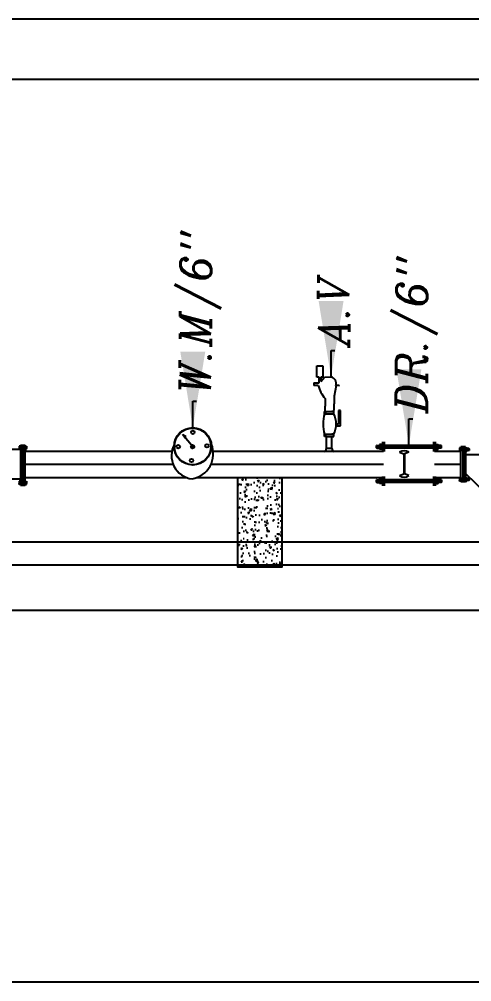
# Model space of a CAD drawing. Extents: x 152000 to 152174, y 158796 to 159332.
# Drawn here: x 152080.37 to 152083.35, y 159137.88 to 159144.21 of the extents above; entities that cross this region are included whole.
import ezdxf

# ---------------------------------------------------------------- set-up
doc = ezdxf.new("R2010")
doc.units = 0
doc.header["$LTSCALE"] = 3
doc.header["$MEASUREMENT"] = 0
doc.linetypes.add('AUSGEZOGEN', pattern=[0])
doc.layers.get('0').update_dxf_attribs({"linetype": 'CONTINUOUS'})
for name, color, linetype in [('EBENE0', 7, 'AUSGEZOGEN'), ('MECH', 6, 'CONTINUOUS'), ('NUMBERS', 6, 'CONTINUOUS'), ('TEXTS', 1, 'CONTINUOUS')]:
    doc.layers.add(name, color=color, linetype=linetype)
doc.styles.add('italic', font='italicc.shx', dxfattribs={"height": 0.4})
doc.dimstyles.get("Standard").update_dxf_attribs({"dimtxt": 0.7, "dimasz": 0.5, "dimexe": 4.572, "dimexo": 1.5875, "dimgap": 0.01, "dimtad": 1, "dimzin": 0, "dimdsep": 46, "dimtxsty": 'Standard', "dimcen": 2.286, "dimse1": 1, "dimse2": 1, "dimsd1": 1, "dimsd2": 1, "dimadec": 0, "dimazin": 0, "dimtfac": 1, "dimtdec": 4, "dimtofl": 0, "dimtmove": 0, "dimatfit": 3, "dimfxl": 1, "dimtolj": 1, "dimtzin": 0, "dimarcsym": 0})

msp = doc.modelspace()

# ---------------------------------------------------------------- hatches: boundary and pattern name
h = msp.add_hatch()
h.set_pattern_fill('AR-CONC', color=256, scale=0.014554, style=0)
h.set_pattern_definition([(50, (152143.9264, 158421.52011), (0.104393043, -0.009133208), [0.010915813, -0.120073946]), (355, (152143.9264, 158421.52011), (-0.020194449, 0.109477185), [0.00873265, -0.096059157]), (100.4514, (152143.9351, 158421.51935), (0.084198672, 0.100343911), [0.009277014, -0.102047152]), (46.1842, (152143.9264, 158421.54922), (0.15533072, -0.024090329), [0.01637372, -0.18011092]), (96.6356, (152143.93934, 158421.54721), (0.136034715, 0.141777184), [0.01391552, -0.153070704]), (351.1842, (152143.9264, 158421.54922), (0.136034604, 0.14177729), [0.013098976, -0.144088736]), (21, (152143.94095, 158421.54194), (0.086876346, -0.058598835), [0.010915813, -0.120073946]), (326, (152143.94095, 158421.54194), (0.03541313, 0.105541367), [0.00873265, -0.096059157]), (71.4514, (152143.94819, 158421.53705), (0.122289511, 0.046942436), [0.009277014, -0.102047152]), (37.5, (152143.9264, 158421.520106), (0.0017697961, 0.0484507621), [0, -0.0948948037, 0, -0.097514599, 0, -0.0964230176]), (7.5, (152143.9264, 158421.520106), (0.0382882394, 0.057404328), [0, -0.055597876, 0, -0.092711641, 0, -0.036749905]), (327.5, (152143.893943, 158421.520106), (0.0776947474, -0.0032827303), [0, -0.0363860444, 0, -0.1135244584, 0, -0.1506382237]), (317.5, (152143.87939, 158421.520106), (0.084879351, 0.014569697), [0, -0.047301858, 0, -0.075391884, 0, -0.1069749704])])
h.paths.add_polyline_path([(152082.10398, 159141.19426), (152081.81289, 159141.19426), (152081.81289, 159140.60555), (152082.10398, 159140.60555)])

# ---------------------------------------------------------------- linework, layer by layer
msp.add_lwpolyline([(152082.10398, 159141.19426), (152082.10398, 159140.60555), (152081.81289, 159140.60555), (152081.81289, 159141.19426)])
at = {"color": 7}
for centre in [(152081.51725, 159141.49358), (152081.42099, 159141.39906), (152081.51551, 159141.39906), (152081.61003, 159141.40434), (152081.50854, 159141.3081)]:
    msp.add_circle(centre, 0.01164, dxfattribs=at)
at = {"layer": 'EBENE0', "color": 8, "linetype": 'AUSGEZOGEN'}
for p, q in [((152079.2387, 159143.8178), (152086.87628, 159143.8178)), ((152086.17343, 159140.76955), (152072.07343, 159140.76955)), ((152086.17343, 159140.61955), (152072.07343, 159140.61955)), ((152086.17343, 159140.31955), (152072.07343, 159140.31955))]:
    msp.add_line(p, q, dxfattribs=at)
at = {"layer": 'MECH'}
for p, q in [((152082.33412, 159141.85519), (152082.33412, 159141.92994)), ((152082.33412, 159141.92994), (152082.37346, 159141.92994)), ((152082.37346, 159141.92994), (152082.37346, 159141.85519)), ((152082.31302, 159141.81973), (152082.34851, 159141.81973)), ((152082.34851, 159141.85519), (152082.33412, 159141.85519)), ((152082.34851, 159141.81973), (152082.34851, 159141.85519)), ((152082.36002, 159141.8274), (152082.38401, 159141.85519)), ((152082.36002, 159141.85519), (152082.36002, 159141.8274)), ((152082.37346, 159141.85519), (152082.36002, 159141.85519)), ((152082.38401, 159141.85519), (152082.42739, 159141.85747)), ((152082.46001, 159141.80189), (152082.44823, 159141.73084)), ((152082.48016, 159141.80189), (152082.46001, 159141.80189)), ((152082.48016, 159141.79614), (152082.48016, 159141.80189)), ((152082.34321, 159141.80139), (152082.31302, 159141.80139)), ((152082.38769, 159141.71561), (152082.38769, 159141.66456)), ((152082.44823, 159141.73084), (152082.44823, 159141.67978)), ((152082.38395, 159141.61554), (152082.38395, 159141.63085)), ((152082.38395, 159141.63085), (152082.44539, 159141.63085)), ((152082.39669, 159141.61554), (152082.38395, 159141.61554)), ((152082.38395, 159141.61554), (152082.44539, 159141.61554)), ((152082.38769, 159141.63085), (152082.38769, 159141.66456)), ((152082.44539, 159141.63085), (152082.43266, 159141.63085)), ((152082.43266, 159141.61554), (152082.44539, 159141.61554)), ((152082.44539, 159141.61554), (152082.44539, 159141.63085)), ((152082.47668, 159141.63638), (152082.47668, 159141.54614)), ((152082.48878, 159141.63638), (152082.47668, 159141.63638)), ((152082.48878, 159141.53656), (152082.48878, 159141.63638)), ((152082.4613, 159141.53656), (152082.48878, 159141.53656)), ((152082.47668, 159141.54614), (152082.46154, 159141.54614)), ((152082.38395, 159141.46535), (152082.38395, 159141.48066)), ((152082.38395, 159141.48066), (152082.44539, 159141.48066)), ((152082.39669, 159141.46535), (152082.38395, 159141.46535)), ((152082.39669, 159141.38591), (152082.39669, 159141.46535)), ((152082.39669, 159141.46535), (152082.43266, 159141.46535)), ((152082.44539, 159141.48066), (152082.43266, 159141.48066)), ((152082.43266, 159141.38591), (152082.43266, 159141.46535)), ((152082.43266, 159141.46535), (152082.44539, 159141.46535)), ((152082.44539, 159141.46535), (152082.44539, 159141.48066)), ((152080.383, 159141.37908), (152080.32055, 159141.37908)), ((152080.38256, 159141.40264), (152080.37401, 159141.40264)), ((152080.37401, 159141.40264), (152080.37401, 159141.39815)), ((152080.37401, 159141.39815), (152080.37401, 159141.38584)), ((152080.37401, 159141.39684), (152080.38256, 159141.39684)), ((152080.37401, 159141.38716), (152080.38256, 159141.38716)), ((152080.37401, 159141.38135), (152080.37401, 159141.38584)), ((152080.38256, 159141.38135), (152080.37401, 159141.38135)), ((152080.38256, 159141.39815), (152080.41259, 159141.39815)), ((152080.38256, 159141.38584), (152080.41259, 159141.38584)), ((152080.383, 159141.38724), (152080.383, 159141.40962)), ((152080.383, 159141.40962), (152080.39755, 159141.40962)), ((152080.383, 159141.38724), (152080.383, 159141.16871)), ((152080.383, 159141.37304), (152080.383, 159141.18291)), ((152080.39755, 159141.40962), (152080.4121, 159141.40962)), ((152080.39755, 159141.38724), (152080.39755, 159141.40962)), ((152080.39755, 159141.14632), (152080.39755, 159141.40962)), ((152080.39755, 159141.38724), (152080.39755, 159141.16871)), ((152080.4121, 159141.14632), (152080.4121, 159141.40962)), ((152080.41259, 159141.40264), (152080.42115, 159141.40264)), ((152080.42115, 159141.39684), (152080.41259, 159141.39684)), ((152080.42115, 159141.38716), (152080.41259, 159141.38716)), ((152080.41259, 159141.38135), (152080.42115, 159141.38135)), ((152080.42115, 159141.40264), (152080.42115, 159141.39815)), ((152080.42115, 159141.39815), (152080.42115, 159141.38584)), ((152080.42115, 159141.38135), (152080.42115, 159141.38584)), ((152082.43266, 159141.38591), (152082.39669, 159141.38591)), ((152083.15888, 159141.3984), (152082.71957, 159141.3984)), ((152082.7296, 159141.40731), (152082.72751, 159141.40615)), ((152082.72751, 159141.39065), (152082.72751, 159141.40615)), ((152082.72751, 159141.39065), (152082.7296, 159141.38949)), ((152082.7296, 159141.38949), (152082.7296, 159141.40731)), ((152082.7296, 159141.40731), (152082.74764, 159141.40731)), ((152082.7296, 159141.38949), (152082.74764, 159141.38949)), ((152082.75961, 159141.4138), (152082.74723, 159141.4138)), ((152082.74723, 159141.4138), (152082.74723, 159141.40731)), ((152082.74723, 159141.38949), (152082.74723, 159141.40731)), ((152082.74723, 159141.4054), (152082.75961, 159141.4054)), ((152082.74723, 159141.3914), (152082.75961, 159141.3914)), ((152082.74723, 159141.383), (152082.74723, 159141.38949)), ((152082.75961, 159141.383), (152082.74723, 159141.383)), ((152082.75961, 159141.383), (152082.75961, 159141.4138)), ((152083.12, 159141.40731), (152082.75961, 159141.40731)), ((152083.12, 159141.38949), (152082.75961, 159141.38949)), ((152082.87826, 159141.3617), (152082.90596, 159141.35068)), ((152082.93948, 159141.3617), (152082.91179, 159141.35068)), ((152083.12, 159141.383), (152083.12, 159141.4138)), ((152083.12, 159141.4138), (152083.13238, 159141.4138)), ((152083.13238, 159141.4054), (152083.12, 159141.4054)), ((152083.13238, 159141.3914), (152083.12, 159141.3914)), ((152083.12, 159141.383), (152083.13238, 159141.383)), ((152083.13238, 159141.4138), (152083.13238, 159141.40731)), ((152083.13238, 159141.38949), (152083.13238, 159141.40731)), ((152083.13238, 159141.383), (152083.13238, 159141.38949)), ((152083.15155, 159141.40731), (152083.13351, 159141.40731)), ((152083.15155, 159141.38949), (152083.13351, 159141.38949)), ((152083.15155, 159141.40731), (152083.15365, 159141.40615)), ((152083.15155, 159141.38949), (152083.15155, 159141.40731)), ((152083.15365, 159141.39065), (152083.15155, 159141.38949)), ((152083.15365, 159141.39065), (152083.15365, 159141.40615)), ((152083.27332, 159141.39082), (152083.27332, 159141.3862)), ((152083.28212, 159141.39082), (152083.27332, 159141.39082)), ((152083.27332, 159141.3862), (152083.27332, 159141.37354)), ((152083.27332, 159141.38485), (152083.28212, 159141.38485)), ((152083.27332, 159141.37489), (152083.28212, 159141.37489)), ((152083.27332, 159141.36892), (152083.27332, 159141.37354)), ((152083.28212, 159141.36892), (152083.27332, 159141.36892)), ((152083.313, 159141.3862), (152083.28212, 159141.3862)), ((152083.313, 159141.37354), (152083.28212, 159141.37354)), ((152083.28262, 159141.1678), (152083.28262, 159141.39799)), ((152083.29759, 159141.39799), (152083.28262, 159141.39799)), ((152083.29759, 159141.1678), (152083.29759, 159141.39799)), ((152083.29759, 159141.37497), (152083.29759, 159141.39799)), ((152083.29759, 159141.1678), (152083.29759, 159141.39799)), ((152083.31255, 159141.39799), (152083.29759, 159141.39799)), ((152083.29759, 159141.1678), (152083.29759, 159141.39799)), ((152083.29759, 159141.1678), (152083.29759, 159141.39799)), ((152083.29759, 159141.37497), (152083.29759, 159141.19082)), ((152083.31255, 159141.1678), (152083.31255, 159141.39799)), ((152083.31255, 159141.37497), (152083.31255, 159141.39799)), ((152083.31255, 159141.1678), (152083.31255, 159141.39799)), ((152083.31255, 159141.37497), (152083.31255, 159141.19082)), ((152083.313, 159141.39082), (152083.3218, 159141.39082)), ((152083.3218, 159141.38485), (152083.313, 159141.38485)), ((152083.3218, 159141.37489), (152083.313, 159141.37489)), ((152083.313, 159141.36892), (152083.3218, 159141.36892)), ((152083.3218, 159141.39082), (152083.3218, 159141.3862)), ((152083.3218, 159141.3862), (152083.3218, 159141.37354)), ((152083.3218, 159141.36892), (152083.3218, 159141.37354)), ((152083.33543, 159141.3862), (152083.3226, 159141.3862)), ((152083.33543, 159141.37354), (152083.3226, 159141.37354)), ((152083.33691, 159141.38538), (152083.33543, 159141.3862)), ((152083.33543, 159141.3862), (152083.33543, 159141.37354)), ((152083.33543, 159141.37354), (152083.33691, 159141.37436)), ((152083.33691, 159141.38538), (152083.33691, 159141.37436)), ((152082.90596, 159141.35068), (152082.90596, 159141.21954)), ((152082.91179, 159141.35068), (152082.91179, 159141.21954)), ((152083.70906, 159141.34417), (152083.31255, 159141.34417)), ((152080.27886, 159141.18756), (152080.383, 159141.18756)), ((152080.38256, 159141.17215), (152080.37401, 159141.17215)), ((152080.37401, 159141.17215), (152080.37401, 159141.16766)), ((152080.383, 159141.16871), (152080.383, 159141.14632)), ((152080.39755, 159141.16871), (152080.39755, 159141.14632)), ((152080.42115, 159141.17215), (152080.42115, 159141.16766)), ((152083.15888, 159141.17181), (152082.72026, 159141.17181)), ((152082.7296, 159141.18072), (152082.72751, 159141.17956)), ((152082.72751, 159141.16406), (152082.72751, 159141.17956)), ((152082.7296, 159141.16291), (152082.7296, 159141.18072)), ((152082.7296, 159141.18072), (152082.74764, 159141.18072)), ((152082.74723, 159141.18721), (152082.74723, 159141.18072)), ((152082.75961, 159141.18721), (152082.74723, 159141.18721)), ((152082.74723, 159141.18072), (152082.74723, 159141.16291)), ((152082.74723, 159141.17881), (152082.75961, 159141.17881)), ((152082.75961, 159141.18721), (152082.75961, 159141.15641)), ((152083.12, 159141.18072), (152082.75961, 159141.18072)), ((152082.87826, 159141.20852), (152082.90596, 159141.21954)), ((152082.93948, 159141.20852), (152082.91179, 159141.21954)), ((152083.12, 159141.18721), (152083.12, 159141.15641)), ((152083.12, 159141.18721), (152083.13238, 159141.18721)), ((152083.13238, 159141.17881), (152083.12, 159141.17881)), ((152083.13238, 159141.18721), (152083.13238, 159141.18072)), ((152083.13238, 159141.18072), (152083.13238, 159141.16291)), ((152083.15155, 159141.18072), (152083.13351, 159141.18072)), ((152083.15155, 159141.18072), (152083.15155, 159141.16291)), ((152083.15365, 159141.17956), (152083.15155, 159141.18072)), ((152083.15365, 159141.17956), (152083.15365, 159141.16406)), ((152083.27332, 159141.19436), (152083.27332, 159141.18974)), ((152083.28212, 159141.19436), (152083.27332, 159141.19436)), ((152083.27332, 159141.18974), (152083.27332, 159141.17708)), ((152083.27332, 159141.18839), (152083.28212, 159141.18839)), ((152083.27332, 159141.17844), (152083.28212, 159141.17844)), ((152083.27332, 159141.17246), (152083.27332, 159141.17708)), ((152083.28212, 159141.17246), (152083.27332, 159141.17246)), ((152083.313, 159141.18974), (152083.28212, 159141.18974)), ((152083.313, 159141.17708), (152083.28212, 159141.17708)), ((152083.29759, 159141.19082), (152083.29759, 159141.1678)), ((152083.31255, 159141.22168), (152083.51778, 159141.02408)), ((152083.31255, 159141.19082), (152083.31255, 159141.1678)), ((152083.313, 159141.19436), (152083.3218, 159141.19436)), ((152083.3218, 159141.18839), (152083.313, 159141.18839)), ((152083.3218, 159141.17844), (152083.313, 159141.17844)), ((152083.313, 159141.17246), (152083.3218, 159141.17246)), ((152083.3218, 159141.19436), (152083.3218, 159141.18974)), ((152083.3218, 159141.18974), (152083.3218, 159141.17708)), ((152083.3218, 159141.17246), (152083.3218, 159141.17708)), ((152083.33543, 159141.18974), (152083.3226, 159141.18974)), ((152083.33543, 159141.17708), (152083.3226, 159141.17708)), ((152083.33691, 159141.18892), (152083.33543, 159141.18974)), ((152083.33543, 159141.18974), (152083.33543, 159141.17708)), ((152083.33543, 159141.17708), (152083.33691, 159141.1779)), ((152083.33691, 159141.18892), (152083.33691, 159141.1779)), ((152080.37401, 159141.16766), (152080.37401, 159141.15535)), ((152080.37401, 159141.16635), (152080.38256, 159141.16635)), ((152080.37401, 159141.15667), (152080.38256, 159141.15667)), ((152080.37401, 159141.15086), (152080.37401, 159141.15535)), ((152080.38256, 159141.15086), (152080.37401, 159141.15086)), ((152080.38256, 159141.16766), (152080.41259, 159141.16766)), ((152080.38256, 159141.15535), (152080.41259, 159141.15535)), ((152080.383, 159141.14632), (152080.39755, 159141.14632)), ((152080.383, 159141.14632), (152080.39755, 159141.14632)), ((152080.39755, 159141.14632), (152080.4121, 159141.14632)), ((152080.39755, 159141.14632), (152080.4121, 159141.14632)), ((152080.42115, 159141.16635), (152080.41259, 159141.16635)), ((152080.42115, 159141.15667), (152080.41259, 159141.15667)), ((152080.41259, 159141.15086), (152080.42115, 159141.15086)), ((152080.42115, 159141.16766), (152080.42115, 159141.15535)), ((152080.42115, 159141.15086), (152080.42115, 159141.15535)), ((152082.72751, 159141.16406), (152082.7296, 159141.16291)), ((152082.7296, 159141.16291), (152082.74764, 159141.16291)), ((152082.74723, 159141.16481), (152082.75961, 159141.16481)), ((152082.74723, 159141.15641), (152082.74723, 159141.16291)), ((152082.75961, 159141.15641), (152082.74723, 159141.15641)), ((152083.12, 159141.16291), (152082.75961, 159141.16291)), ((152083.13238, 159141.16481), (152083.12, 159141.16481)), ((152083.12, 159141.15641), (152083.13238, 159141.15641)), ((152083.13238, 159141.15641), (152083.13238, 159141.16291)), ((152083.15155, 159141.16291), (152083.13351, 159141.16291)), ((152083.15155, 159141.16291), (152083.15365, 159141.16406)), ((152083.29759, 159141.1678), (152083.28262, 159141.1678)), ((152083.29759, 159141.1678), (152083.28262, 159141.1678)), ((152083.31255, 159141.1678), (152083.29759, 159141.1678)), ((152083.31255, 159141.1678), (152083.29759, 159141.1678))]:
    msp.add_line(p, q, dxfattribs=at)
msp.add_lwpolyline([(152082.31302, 159141.81973), (152082.31302, 159141.80139)], dxfattribs=at)
at = {"layer": 'MECH', "const_width": 0.02429}
for points in [[(152082.77267, 159141.43096), (152082.77267, 159141.36677)], [(152083.10777, 159141.43096), (152083.10777, 159141.36677)], [(152082.77267, 159141.13926), (152082.77267, 159141.20345)], [(152083.10777, 159141.13926), (152083.10777, 159141.20345)]]:
    msp.add_lwpolyline(points, dxfattribs=at)
at = {"layer": 'MECH'}
for centre, radius, start, end in [((152082.418, 159141.81504), 0.04346, 340.964038, 77.519103), ((152082.5708, 159141.86499), 0.23631, 195.613097, 219.208229), ((152082.27151, 159141.66548), 0.17729, 348.735284, 4.624472), ((152082.64745, 159141.5481), 0.27199, 165.643197, 194.356803), ((152082.31038, 159141.5481), 0.15092, 333.456728, 26.543272), ((152080.41775, 159141.39974), 0.00447, 319.521003, 40.478997), ((152080.41067, 159141.392), 0.01154, 335.220278, 24.779722), ((152080.41775, 159141.38426), 0.00447, 319.521003, 40.478997), ((152082.37209, 159141.38994), 0.02492, 292.965292, 350.697123), ((152082.45725, 159141.38994), 0.02492, 189.302877, 247.034708), ((152082.75215, 159141.4096), 0.00647, 139.521003, 220.478997), ((152082.75215, 159141.3872), 0.00647, 139.521003, 220.478997), ((152082.7624, 159141.3984), 0.0167, 155.220278, 204.779722), ((152082.90887, 159141.31979), 0.05189, 53.849163, 126.150837), ((152083.12746, 159141.4096), 0.00647, 319.521003, 40.478997), ((152083.11722, 159141.3984), 0.0167, 335.220278, 24.779722), ((152083.12746, 159141.3872), 0.00647, 319.521003, 40.478997), ((152083.27681, 159141.38783), 0.0046, 139.521003, 220.478997), ((152083.28409, 159141.37987), 0.01187, 155.220278, 204.779722), ((152083.27681, 159141.37191), 0.0046, 139.521003, 220.478997), ((152083.3183, 159141.38783), 0.0046, 319.521003, 40.478997), ((152083.31102, 159141.37987), 0.01187, 335.220278, 24.779722), ((152083.3183, 159141.37191), 0.0046, 319.521003, 40.478997), ((152080.41775, 159141.16925), 0.00447, 319.521003, 40.478997), ((152082.75215, 159141.18301), 0.00647, 139.521003, 220.478997), ((152082.7624, 159141.17181), 0.0167, 155.220278, 204.779722), ((152082.90887, 159141.25042), 0.05189, 233.849163, 306.150837), ((152083.12746, 159141.18301), 0.00647, 319.521003, 40.478997), ((152083.11722, 159141.17181), 0.0167, 335.220278, 24.779722), ((152083.27681, 159141.19137), 0.0046, 139.521003, 220.478997), ((152083.28409, 159141.18341), 0.01187, 155.220278, 204.779722), ((152083.27681, 159141.17545), 0.0046, 139.521003, 220.478997), ((152083.3183, 159141.19137), 0.0046, 319.521003, 40.478997), ((152083.31102, 159141.18341), 0.01187, 335.220278, 24.779722), ((152083.3183, 159141.17545), 0.0046, 319.521003, 40.478997), ((152080.41067, 159141.16151), 0.01154, 335.220278, 24.779722), ((152080.41775, 159141.15377), 0.00447, 319.521003, 40.478997), ((152082.75215, 159141.16061), 0.00647, 139.521003, 220.478997), ((152083.12746, 159141.16061), 0.00647, 319.521003, 40.478997)]:
    msp.add_arc(centre, radius, start, end, dxfattribs=at)
at = {"layer": 'NUMBERS', "color": 0, "linetype": 'ByBlock'}
for p, q in [((152081.51869, 159141.39647), (152081.44922, 159141.47894)), ((152081.44922, 159141.47894), (152081.47208, 159141.46665)), ((152081.47208, 159141.46665), (152081.4588, 159141.45621))]:
    msp.add_line(p, q, dxfattribs=at)
for centre, radius in [((152081.51673, 159141.40089), 0.12305), ((152081.51586, 159141.40003), 0.12022)]:
    msp.add_circle(centre, radius, dxfattribs=at)
for centre, radius, start, end in [((152081.53052, 159141.33988), 0.15429, 150.564782, 263.071114), ((152081.48436, 159141.35205), 0.16761, 279.459894, 22.320916)]:
    msp.add_arc(centre, radius, start, end, dxfattribs=at)
at = {"layer": 'TEXTS'}
msp.add_lwpolyline([(152087.19284, 159144.21185), (152070.23527, 159144.21185), (152070.23527, 159137.87707), (152087.19284, 159137.87707)], close=True, dxfattribs=at)
for points in [[(152081.37437, 159141.36699), (152080.4121, 159141.36699)], [(152082.77267, 159141.36699), (152081.65442, 159141.36699)], [(152083.28262, 159141.36699), (152083.10777, 159141.36699)], [(152081.38806, 159141.28063), (152080.4121, 159141.28063)], [(152082.77267, 159141.28063), (152081.63599, 159141.28063)], [(152083.28262, 159141.28063), (152083.10777, 159141.28063)], [(152081.47954, 159141.19426), (152080.4121, 159141.19426)], [(152082.77267, 159141.19426), (152081.54088, 159141.19426)], [(152083.28262, 159141.19426), (152083.10777, 159141.19426)]]:
    msp.add_lwpolyline(points, dxfattribs=at)

# ---------------------------------------------------------------- texts
at = {"layer": 'NUMBERS', "color": 5, "style": 'italic'}
for s, p in [('W.M/6"', (152081.63446, 159141.73297)), ('DR./6"', (152083.05754, 159141.61633)), ('A.V', (152082.54512, 159142.06649))]:
    msp.add_text(s, height=0.203218, rotation=89.743765, dxfattribs=at).set_placement(p)

# ---------------------------------------------------------------- leaders
for points in [[(152082.42739, 159141.85747), (152082.42744, 159142.03113), (152082.45284, 159142.03112)], [(152081.51673, 159141.52394), (152081.51678, 159141.6976), (152081.54218, 159141.69759)], [(152082.93981, 159141.40731), (152082.93985, 159141.58096), (152082.96525, 159141.58096)]]:
    msp.add_leader(points, dimstyle='Standard', override={"dimscale": 1, "dimfxl": 0.18})

doc.saveas('drawing.dxf')
